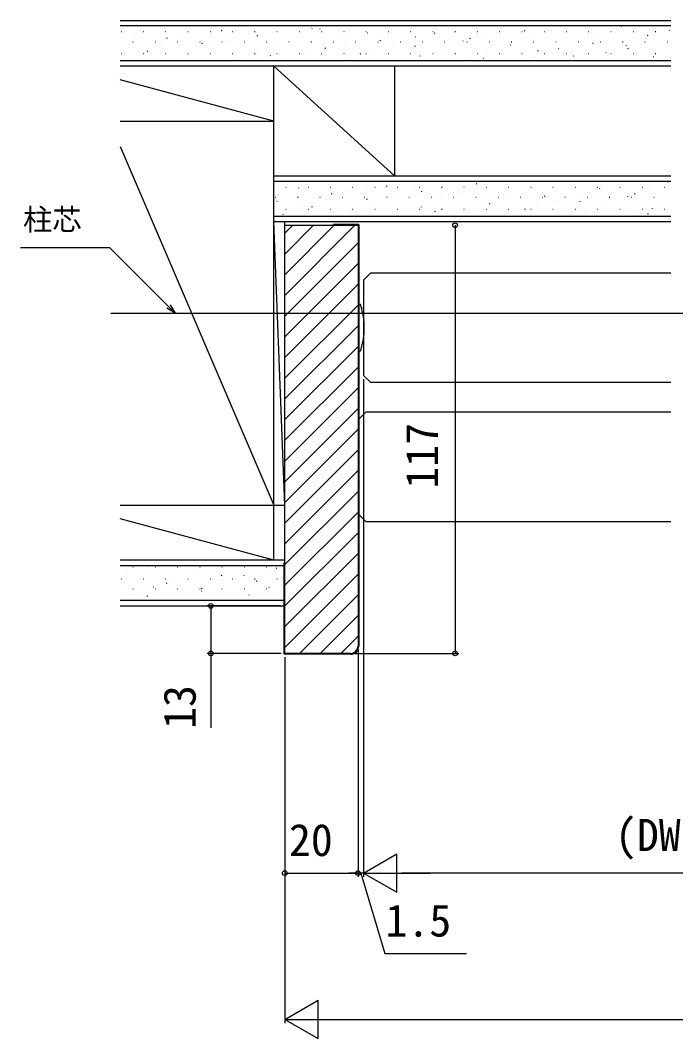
# Model space of a CAD drawing. Units: millimetres, scale not verified. Extents: x -525 to 525, y -783 to 779.
# Drawn here: x -169.8 to 9.2, y 87.6 to 365.8 of the extents above; entities that cross this region are included whole.
import ezdxf
from ezdxf.enums import TextEntityAlignment as Align

# ---------------------------------------------------------------- set-up
doc = ezdxf.new("R2010")
doc.units = ezdxf.units.MM
doc.header["$LTSCALE"] = 4
for name, color, linetype in [('0-4_YKK_12', 2, 'Continuous'), ('0-5_YKK_13', 4, 'Continuous'), ('0-7_YKK_D', 6, 'Continuous'), ('0-9_YSS_K', 3, 'Continuous'), ('0-A_YSS_KE', 3, 'Continuous')]:
    doc.layers.add(name, color=color, linetype=linetype)
doc.styles.add('ＭＳ ゴシック', font='')
doc.styles.get('ＭＳ ゴシック').set_extended_font_data('MS Gothic')

msp = doc.modelspace()

# ---------------------------------------------------------------- linework, layer by layer
at = {"layer": '0-4_YKK_12'}
for p, q in [((-74.097, 296.838), (-76.097, 294.838)), ((-74.097, 296.838), (7.853, 296.838)), ((-76.097, 294.838), (-76.097, 268.838)), ((-145.097, 285.838), (76.053, 285.838)), ((-74.097, 266.838), (-76.097, 268.838)), ((7.853, 266.838), (-74.097, 266.838)), ((-75.397, 258.838), (-77.397, 256.838)), ((-75.397, 258.838), (7.853, 258.838)), ((-77.397, 256.838), (-77.397, 230.838)), ((-75.397, 228.838), (-77.397, 230.838)), ((7.853, 228.838), (-75.397, 228.838))]:
    msp.add_line(p, q, dxfattribs=at)
at = {"layer": '0-5_YKK_13'}
for p, q in [((-77.117, 288.238), (-77.397, 288.238)), ((-77.397, 275.438), (-77.397, 288.238)), ((-76.597, 287.331), (-76.597, 287.212)), ((-77.397, 275.438), (-77.117, 275.438))]:
    msp.add_line(p, q, dxfattribs=at)
for centre, radius, start, end in [((-77.117, 287.938), 0.3, 17.1558, 90), ((-96.877, 281.838), 20.98, 342.8442, 17.1558), ((-77.117, 275.738), 0.3, 270, 342.8442)]:
    msp.add_arc(centre, radius, start, end, dxfattribs=at)
at = {"layer": '0-7_YKK_D'}
for p, q in [((-51.097, 309.838), (-51.097, 192.838)), ((-76.097, 267.838), (-76.097, 131.838)), ((-76.097, 267.838), (-76.097, 131.838)), ((-98.797, 205.838), (-118.797, 205.838)), ((-98.597, 192.838), (-118.797, 192.838)), ((-78.597, 192.838), (-50.097, 192.838)), ((-77.597, 193.838), (-77.597, 131.838)), ((-77.597, 193.838), (-77.597, 131.838)), ((-97.597, 191.838), (-97.597, 131.838)), ((-97.597, 190.838), (-97.597, 91.838)), ((-76.097, 132.838), (-67.004, 138.088)), ((-67.004, 127.588), (-67.004, 138.088)), ((-97.597, 132.838), (-77.597, 132.838)), ((-77.597, 132.838), (-80.147, 132.838)), ((-76.097, 132.838), (-77.597, 132.838)), ((-76.097, 132.838), (-77.597, 132.838)), ((-76.097, 132.838), (-73.547, 132.838)), ((-76.097, 132.838), (-67.004, 127.588)), ((-76.097, 132.838), (-57.91, 132.838)), ((85.603, 132.838), (-65.597, 132.838)), ((-97.597, 92.838), (-88.504, 98.088)), ((-88.504, 87.588), (-88.504, 98.088)), ((-97.597, 92.838), (-88.504, 87.588)), ((-97.597, 92.838), (-79.41, 92.838)), ((-87.097, 92.838), (388.403, 92.838))]:
    msp.add_line(p, q, dxfattribs=at)
for points in [[(-127.552, 285.838), (-129.355, 287.641), (-145.422, 303.707), (-169.814, 303.707)], [(-128.872, 288.124), (-127.552, 285.838), (-129.839, 287.158)], [(-117.797, 205.838), (-117.797, 192.838), (-117.797, 172.561)], [(-76.847, 132.838), (-70.247, 110.838), (-47.974, 110.838)]]:
    msp.add_lwpolyline(points, dxfattribs=at)
for centre in [(-51.097, 309.838), (-117.797, 205.838), (-117.797, 192.838), (-51.097, 192.838), (-97.597, 132.838), (-77.597, 132.838), (-77.597, 132.838)]:
    msp.add_circle(centre, 0.637, dxfattribs=at)
at = {"layer": '0-9_YSS_K'}
for p, q in [((-142.597, 365.838), (7.853, 365.838)), ((7.853, 364.338), (-142.597, 364.338)), ((-142.31, 362.758), (-142.21, 362.758)), ((-138.775, 362.529), (-138.756, 362.536)), ((-136.23, 362.758), (-136.13, 362.758)), ((-130.15, 362.758), (-130.05, 362.758)), ((-124.07, 362.758), (-123.97, 362.758)), ((-120.27, 363.4), (-120.251, 363.407)), ((-117.99, 362.758), (-117.89, 362.758)), ((-114.837, 363.032), (-114.67, 363.142)), ((-111.91, 362.758), (-111.81, 362.758)), ((-107.252, 362.328), (-107.233, 362.335)), ((-105.83, 362.758), (-105.73, 362.758)), ((-99.75, 362.758), (-99.65, 362.758)), ((-93.67, 362.758), (-93.57, 362.758)), ((-90.248, 363.636), (-90.081, 363.746)), ((-87.993, 363.466), (-87.974, 363.473)), ((-87.59, 362.758), (-87.49, 362.758)), ((-81.51, 362.758), (-81.41, 362.758)), ((-75.43, 362.758), (-75.33, 362.758)), ((-74.974, 362.394), (-74.955, 362.401)), ((-69.35, 362.758), (-69.25, 362.758)), ((-63.27, 362.758), (-63.17, 362.758)), ((-57.19, 362.758), (-57.09, 362.758)), ((-56.67, 362.354), (-56.504, 362.464)), ((-56.375, 363.299), (-56.357, 363.305)), ((-51.11, 362.758), (-51.01, 362.758)), ((-45.03, 362.758), (-44.93, 362.758)), ((-43.357, 362.227), (-43.338, 362.234)), ((-38.95, 362.758), (-38.85, 362.758)), ((-37.871, 364.17), (-37.852, 364.176)), ((-32.87, 362.758), (-32.77, 362.758)), ((-32.081, 362.958), (-31.914, 363.068)), ((-26.79, 362.758), (-26.69, 362.758)), ((-24.852, 363.098), (-24.833, 363.104)), ((-20.71, 362.758), (-20.61, 362.758)), ((-14.63, 362.758), (-14.53, 362.758)), ((-11.834, 362.026), (-11.815, 362.033)), ((-8.55, 362.758), (-8.45, 362.758)), ((-5.593, 364.236), (-5.575, 364.242)), ((-2.47, 362.758), (-2.37, 362.758)), ((1.496, 361.675), (1.663, 361.786)), ((3.61, 362.758), (3.71, 362.758)), ((7.425, 363.164), (7.444, 363.171)), ((-139.08, 360.008), (-138.98, 360.008)), ((-133, 360.008), (-132.9, 360.008)), ((-131.337, 359.481), (-131.318, 359.488)), ((-129.821, 360.95), (-129.654, 361.06)), ((-126.92, 360.008), (-126.82, 360.008)), ((-125.756, 361.457), (-125.737, 361.464)), ((-120.84, 360.008), (-120.74, 360.008)), ((-120.216, 359.472), (-120.049, 359.582)), ((-114.76, 360.008), (-114.66, 360.008)), ((-112.738, 360.385), (-112.719, 360.392)), ((-108.68, 360.008), (-108.58, 360.008)), ((-105.232, 361.554), (-105.065, 361.664)), ((-102.6, 360.008), (-102.5, 360.008)), ((-99.719, 359.314), (-99.7, 359.32)), ((-96.52, 360.008), (-96.42, 360.008)), ((-94.233, 361.256), (-94.214, 361.263)), ((-90.44, 360.008), (-90.34, 360.008)), ((-84.36, 360.008), (-84.26, 360.008)), ((-81.215, 360.185), (-81.196, 360.191)), ((-78.28, 360.008), (-78.18, 360.008)), ((-72.2, 360.008), (-72.1, 360.008)), ((-71.654, 360.272), (-71.487, 360.382)), ((-68.196, 359.113), (-68.177, 359.119)), ((-66.12, 360.008), (-66.02, 360.008)), ((-61.956, 361.323), (-61.937, 361.329)), ((-60.04, 360.008), (-59.94, 360.008)), ((-53.96, 360.008), (-53.86, 360.008)), ((-48.937, 360.251), (-48.918, 360.257)), ((-47.88, 360.008), (-47.78, 360.008)), ((-47.065, 360.876), (-46.898, 360.986)), ((-41.8, 360.008), (-41.7, 360.008)), ((-35.919, 359.179), (-35.9, 359.186)), ((-35.72, 360.008), (-35.62, 360.008)), ((-30.338, 361.155), (-30.32, 361.162)), ((-29.64, 360.008), (-29.54, 360.008)), ((-23.56, 360.008), (-23.46, 360.008)), ((-17.48, 360.008), (-17.38, 360.008)), ((-17.32, 360.083), (-17.301, 360.09)), ((-13.488, 359.593), (-13.321, 359.704)), ((-11.4, 360.008), (-11.3, 360.008)), ((-5.32, 360.008), (-5.22, 360.008)), ((-4.301, 359.011), (-4.283, 359.018)), ((0.76, 360.008), (0.86, 360.008)), ((1.185, 360.954), (1.204, 360.961)), ((6.84, 360.008), (6.94, 360.008)), ((-142.31, 356.778), (-142.21, 356.778)), ((-137.577, 357.271), (-137.558, 357.278)), ((-136.23, 356.778), (-136.13, 356.778)), ((-135.2, 357.39), (-135.033, 357.5)), ((-130.15, 356.778), (-130.05, 356.778)), ((-124.558, 356.199), (-124.54, 356.206)), ((-124.07, 356.778), (-123.97, 356.778)), ((-118.318, 358.409), (-118.299, 358.416)), ((-117.99, 356.778), (-117.89, 356.778)), ((-111.91, 356.778), (-111.81, 356.778)), ((-105.83, 356.778), (-105.73, 356.778)), ((-105.3, 357.337), (-105.281, 357.344)), ((-101.622, 356.108), (-101.455, 356.218)), ((-99.75, 356.778), (-99.65, 356.778)), ((-93.67, 356.778), (-93.57, 356.778)), ((-92.281, 356.266), (-92.262, 356.272)), ((-87.59, 356.778), (-87.49, 356.778)), ((-86.701, 358.242), (-86.682, 358.248)), ((-86.638, 358.19), (-86.471, 358.3)), ((-81.51, 356.778), (-81.41, 356.778)), ((-77.033, 356.712), (-76.866, 356.822)), ((-75.43, 356.778), (-75.33, 356.778)), ((-73.682, 357.17), (-73.663, 357.177)), ((-69.35, 356.778), (-69.25, 356.778)), ((-63.27, 356.778), (-63.17, 356.778)), ((-62.049, 358.794), (-61.882, 358.904)), ((-57.19, 356.778), (-57.09, 356.778)), ((-55.178, 358.041), (-55.159, 358.048)), ((-51.11, 356.778), (-51.01, 356.778)), ((-45.03, 356.778), (-44.93, 356.778)), ((-42.159, 356.969), (-42.14, 356.976)), ((-38.95, 356.778), (-38.85, 356.778)), ((-32.87, 356.778), (-32.77, 356.778)), ((-28.471, 357.511), (-28.305, 357.622)), ((-26.79, 356.778), (-26.69, 356.778)), ((-22.9, 358.107), (-22.881, 358.114)), ((-20.71, 356.778), (-20.61, 356.778)), ((-14.63, 356.778), (-14.53, 356.778)), ((-9.882, 357.035), (-9.863, 357.042)), ((-8.55, 356.778), (-8.45, 356.778)), ((-3.882, 358.115), (-3.715, 358.226)), ((-2.47, 356.778), (-2.37, 356.778)), ((3.61, 356.778), (3.71, 356.778)), ((-142.597, 354.838), (7.853, 354.838)), ((-111.54, 355.128), (-111.521, 355.134)), ((-79.263, 355.194), (-79.244, 355.201)), ((-60.664, 356.098), (-60.645, 356.105)), ((-47.645, 355.026), (-47.626, 355.033)), ((-43.455, 355.429), (-43.289, 355.54)), ((-29.141, 355.897), (-29.122, 355.904)), ((-18.866, 356.033), (-18.699, 356.144)), ((3.137, 355.963), (3.156, 355.97)), ((7.853, 353.338), (-142.597, 353.338)), ((-100.597, 338.338), (-100.597, 353.338)), ((-100.597, 353.338), (-67.597, 323.338)), ((-67.597, 353.338), (-67.597, 323.338)), ((-100.597, 338.338), (-142.597, 349.592)), ((-142.597, 338.338), (-100.597, 338.338)), ((-100.597, 233.338), (-100.597, 338.338)), ((-142.597, 331.338), (-100.597, 233.338)), ((-100.597, 323.338), (7.853, 323.338)), ((7.853, 321.838), (-100.597, 321.838)), ((-97.31, 320.258), (-97.21, 320.258)), ((-93.775, 320.029), (-93.756, 320.036)), ((-91.23, 320.258), (-91.13, 320.258)), ((-85.15, 320.258), (-85.05, 320.258)), ((-79.07, 320.258), (-78.97, 320.258)), ((-75.27, 320.9), (-75.251, 320.907)), ((-72.99, 320.258), (-72.89, 320.258)), ((-69.837, 320.532), (-69.67, 320.642)), ((-66.91, 320.258), (-66.81, 320.258)), ((-60.83, 320.258), (-60.73, 320.258)), ((-54.75, 320.258), (-54.65, 320.258)), ((-48.67, 320.258), (-48.57, 320.258)), ((-45.248, 321.136), (-45.081, 321.246)), ((-42.993, 320.966), (-42.974, 320.973)), ((-42.59, 320.258), (-42.49, 320.258)), ((-36.51, 320.258), (-36.41, 320.258)), ((-30.43, 320.258), (-30.33, 320.258)), ((-24.35, 320.258), (-24.25, 320.258)), ((-18.27, 320.258), (-18.17, 320.258)), ((-12.19, 320.258), (-12.09, 320.258)), ((-11.375, 320.799), (-11.357, 320.805)), ((-6.11, 320.258), (-6.01, 320.258)), ((-0.03, 320.258), (0.07, 320.258)), ((6.05, 320.258), (6.15, 320.258)), ((7.129, 321.67), (7.148, 321.676)), ((-100.16, 317.508), (-100.06, 317.508)), ((-99.355, 318.053), (-99.336, 318.06)), ((-94.08, 317.508), (-93.98, 317.508)), ((-88, 317.508), (-87.9, 317.508)), ((-84.821, 318.45), (-84.654, 318.56)), ((-81.92, 317.508), (-81.82, 317.508)), ((-80.756, 318.957), (-80.737, 318.964)), ((-75.84, 317.508), (-75.74, 317.508)), ((-69.76, 317.508), (-69.66, 317.508)), ((-67.738, 317.885), (-67.719, 317.892)), ((-63.68, 317.508), (-63.58, 317.508)), ((-62.252, 319.828), (-62.233, 319.835)), ((-60.232, 319.054), (-60.065, 319.164)), ((-57.6, 317.508), (-57.5, 317.508)), ((-51.52, 317.508), (-51.42, 317.508)), ((-49.233, 318.756), (-49.214, 318.763)), ((-45.44, 317.508), (-45.34, 317.508)), ((-39.36, 317.508), (-39.26, 317.508)), ((-36.215, 317.685), (-36.196, 317.691)), ((-33.28, 317.508), (-33.18, 317.508)), ((-29.974, 319.894), (-29.955, 319.901)), ((-27.2, 317.508), (-27.1, 317.508)), ((-26.654, 317.772), (-26.487, 317.882)), ((-21.12, 317.508), (-21.02, 317.508)), ((-16.956, 318.823), (-16.937, 318.829)), ((-15.04, 317.508), (-14.94, 317.508)), ((-11.67, 319.854), (-11.504, 319.964)), ((-8.96, 317.508), (-8.86, 317.508)), ((-3.937, 317.751), (-3.918, 317.757)), ((-2.88, 317.508), (-2.78, 317.508)), ((-2.065, 318.376), (-1.898, 318.486)), ((1.643, 319.727), (1.662, 319.734)), ((3.2, 317.508), (3.3, 317.508)), ((-99.805, 316.368), (-99.638, 316.478)), ((-92.577, 314.771), (-92.558, 314.778)), ((-90.2, 314.89), (-90.033, 315)), ((-86.337, 316.981), (-86.318, 316.988)), ((-75.216, 316.972), (-75.049, 317.082)), ((-73.318, 315.909), (-73.299, 315.916)), ((-60.3, 314.837), (-60.281, 314.844)), ((-54.719, 316.814), (-54.7, 316.82)), ((-41.701, 315.742), (-41.682, 315.748)), ((-41.638, 315.69), (-41.471, 315.8)), ((-28.682, 314.67), (-28.663, 314.677)), ((-23.196, 316.613), (-23.177, 316.619)), ((-17.049, 316.294), (-16.882, 316.404)), ((-10.178, 315.541), (-10.159, 315.548)), ((2.841, 314.469), (2.86, 314.476)), ((-100.597, 312.338), (7.853, 312.338)), ((-98.063, 312.829), (-98.044, 312.835)), ((-97.31, 314.278), (-97.21, 314.278)), ((-91.23, 314.278), (-91.13, 314.278)), ((-85.15, 314.278), (-85.05, 314.278)), ((-79.558, 313.699), (-79.54, 313.706)), ((-79.07, 314.278), (-78.97, 314.278)), ((-72.99, 314.278), (-72.89, 314.278)), ((-66.91, 314.278), (-66.81, 314.278)), ((-66.54, 312.628), (-66.521, 312.634)), ((-60.83, 314.278), (-60.73, 314.278)), ((-56.622, 313.608), (-56.455, 313.718)), ((-54.75, 314.278), (-54.65, 314.278)), ((-48.67, 314.278), (-48.57, 314.278)), ((-47.281, 313.766), (-47.262, 313.772)), ((-42.59, 314.278), (-42.49, 314.278)), ((-36.51, 314.278), (-36.41, 314.278)), ((-34.263, 312.694), (-34.244, 312.701)), ((-32.033, 314.212), (-31.866, 314.322)), ((-30.43, 314.278), (-30.33, 314.278)), ((-24.35, 314.278), (-24.25, 314.278)), ((-18.27, 314.278), (-18.17, 314.278)), ((-15.664, 313.598), (-15.645, 313.605)), ((-12.19, 314.278), (-12.09, 314.278)), ((-6.11, 314.278), (-6.01, 314.278)), ((-2.645, 312.526), (-2.626, 312.533)), ((-0.03, 314.278), (0.07, 314.278)), ((1.545, 312.929), (1.711, 313.04)), ((6.05, 314.278), (6.15, 314.278)), ((-97.597, 233.338), (-100.597, 310.838)), ((-100.597, 310.838), (7.853, 310.838)), ((-97.597, 205.838), (-97.597, 310.838)), ((-97.597, 307.651), (-95.41, 309.838)), ((-97.597, 301.994), (-89.753, 309.838)), ((-97.597, 296.337), (-84.096, 309.838)), ((-97.597, 290.68), (-78.439, 309.838)), ((-97.597, 285.023), (-77.597, 305.023)), ((-97.597, 279.366), (-77.597, 299.366)), ((-97.597, 273.71), (-77.597, 293.71)), ((-97.597, 268.053), (-77.597, 288.053)), ((-97.597, 262.396), (-77.597, 282.396)), ((-97.597, 256.739), (-77.597, 276.739)), ((-97.597, 251.082), (-77.597, 271.082)), ((-97.597, 245.425), (-77.597, 265.425)), ((-97.597, 239.768), (-77.597, 259.768)), ((-97.597, 234.112), (-77.597, 254.112)), ((-97.597, 228.455), (-77.597, 248.455)), ((-97.597, 222.798), (-77.597, 242.798)), ((-97.597, 217.141), (-77.597, 237.141)), ((-142.597, 233.338), (-97.597, 233.338)), ((-142.597, 233.338), (-97.597, 233.338)), ((-100.597, 218.338), (-100.597, 233.338)), ((-97.597, 211.484), (-77.597, 231.484)), ((-100.597, 218.338), (-142.597, 229.592)), ((-97.597, 205.827), (-77.597, 225.827)), ((-97.597, 200.171), (-77.597, 220.171)), ((-97.597, 218.338), (-142.597, 218.338)), ((-142.597, 216.838), (-97.597, 216.838)), ((-139.08, 216.488), (-138.98, 216.488)), ((-134.705, 216.241), (-134.686, 216.247)), ((-133, 216.488), (-132.9, 216.488)), ((-126.92, 216.488), (-126.82, 216.488)), ((-121.687, 215.169), (-121.668, 215.175)), ((-120.84, 216.488), (-120.74, 216.488)), ((-114.76, 216.488), (-114.66, 216.488)), ((-108.68, 216.488), (-108.58, 216.488)), ((-103.088, 216.073), (-103.069, 216.08)), ((-102.6, 216.488), (-102.5, 216.488)), ((-99.956, 216.169), (-99.789, 216.28)), ((-97.597, 194.514), (-77.597, 214.514)), ((-142.31, 213.258), (-142.21, 213.258)), ((-140.946, 214.031), (-140.927, 214.037)), ((-136.23, 213.258), (-136.13, 213.258)), ((-130.15, 213.258), (-130.05, 213.258)), ((-129.924, 212.005), (-129.757, 212.116)), ((-127.927, 212.959), (-127.908, 212.966)), ((-124.07, 213.258), (-123.97, 213.258)), ((-117.99, 213.258), (-117.89, 213.258)), ((-114.94, 214.087), (-114.773, 214.198)), ((-114.909, 211.887), (-114.89, 211.894)), ((-111.91, 213.258), (-111.81, 213.258)), ((-108.668, 214.097), (-108.649, 214.104)), ((-105.83, 213.258), (-105.73, 213.258)), ((-105.335, 212.609), (-105.168, 212.72)), ((-99.75, 213.258), (-99.65, 213.258)), ((-139.08, 210.508), (-138.98, 210.508)), ((-138.994, 209.04), (-138.975, 209.047)), ((-133.413, 211.016), (-133.394, 211.023)), ((-133, 210.508), (-132.9, 210.508)), ((-126.92, 210.508), (-126.82, 210.508)), ((-120.84, 210.508), (-120.74, 210.508)), ((-120.395, 209.944), (-120.376, 209.951)), ((-120.319, 210.527), (-120.152, 210.638)), ((-114.76, 210.508), (-114.66, 210.508)), ((-108.68, 210.508), (-108.58, 210.508)), ((-107.376, 208.873), (-107.357, 208.879)), ((-102.6, 210.508), (-102.5, 210.508)), ((-101.89, 210.815), (-101.871, 210.822)), ((-93.616, 192.838), (-77.597, 208.857)), ((-97.597, 207.338), (-142.597, 207.338)), ((-135.303, 208.445), (-135.136, 208.556)), ((-125.975, 207.968), (-125.956, 207.975)), ((-142.597, 205.838), (-97.597, 205.838)), ((-87.959, 192.838), (-77.597, 203.2)), ((-82.302, 192.838), (-77.597, 197.543))]:
    msp.add_line(p, q, dxfattribs=at)
at = {"layer": '0-A_YSS_KE'}
for p, q in [((-77.597, 309.838), (-77.597, 194.838)), ((-77.397, 310.038), (-77.397, 194.838))]:
    msp.add_line(p, q, dxfattribs=at)
for points in [[(-79.597, 192.838), (-97.597, 192.838), (-97.597, 247.838), (-97.597, 309.838), (-84.597, 309.838), (-77.597, 309.838)], [(-77.397, 310.038), (-84.397, 310.038), (-84.397, 309.838)], [(-79.597, 192.638), (-97.797, 192.638), (-97.797, 217.638), (-97.597, 217.638)]]:
    msp.add_lwpolyline(points, dxfattribs=at)
for radius in [2.2, 2]:
    msp.add_arc((-79.597, 194.838), radius, 270.00001, 359.99999, dxfattribs=at)

# ---------------------------------------------------------------- texts
at = {"layer": '0-7_YKK_D', "style": 'ＭＳ ゴシック'}
for s, height, p in [('柱芯', 5.865, (-169.079, 306.725)), ('(DW)', 8.798, (-7.417, 136.202)), ('20', 8.798, (-96.46, 134.838)), ('1.5', 8.798, (-70.088, 112.838))]:
    msp.add_text(s, height=height, dxfattribs=at).set_placement(p, align=Align.BOTTOM_LEFT)
for s, p in [('117', (-53.097, 237.872)), ('13', (-119.297, 172.22))]:
    msp.add_text(s, height=8.798, rotation=90, dxfattribs=at).set_placement(p, align=Align.BOTTOM_LEFT)

doc.saveas('drawing.dxf')
